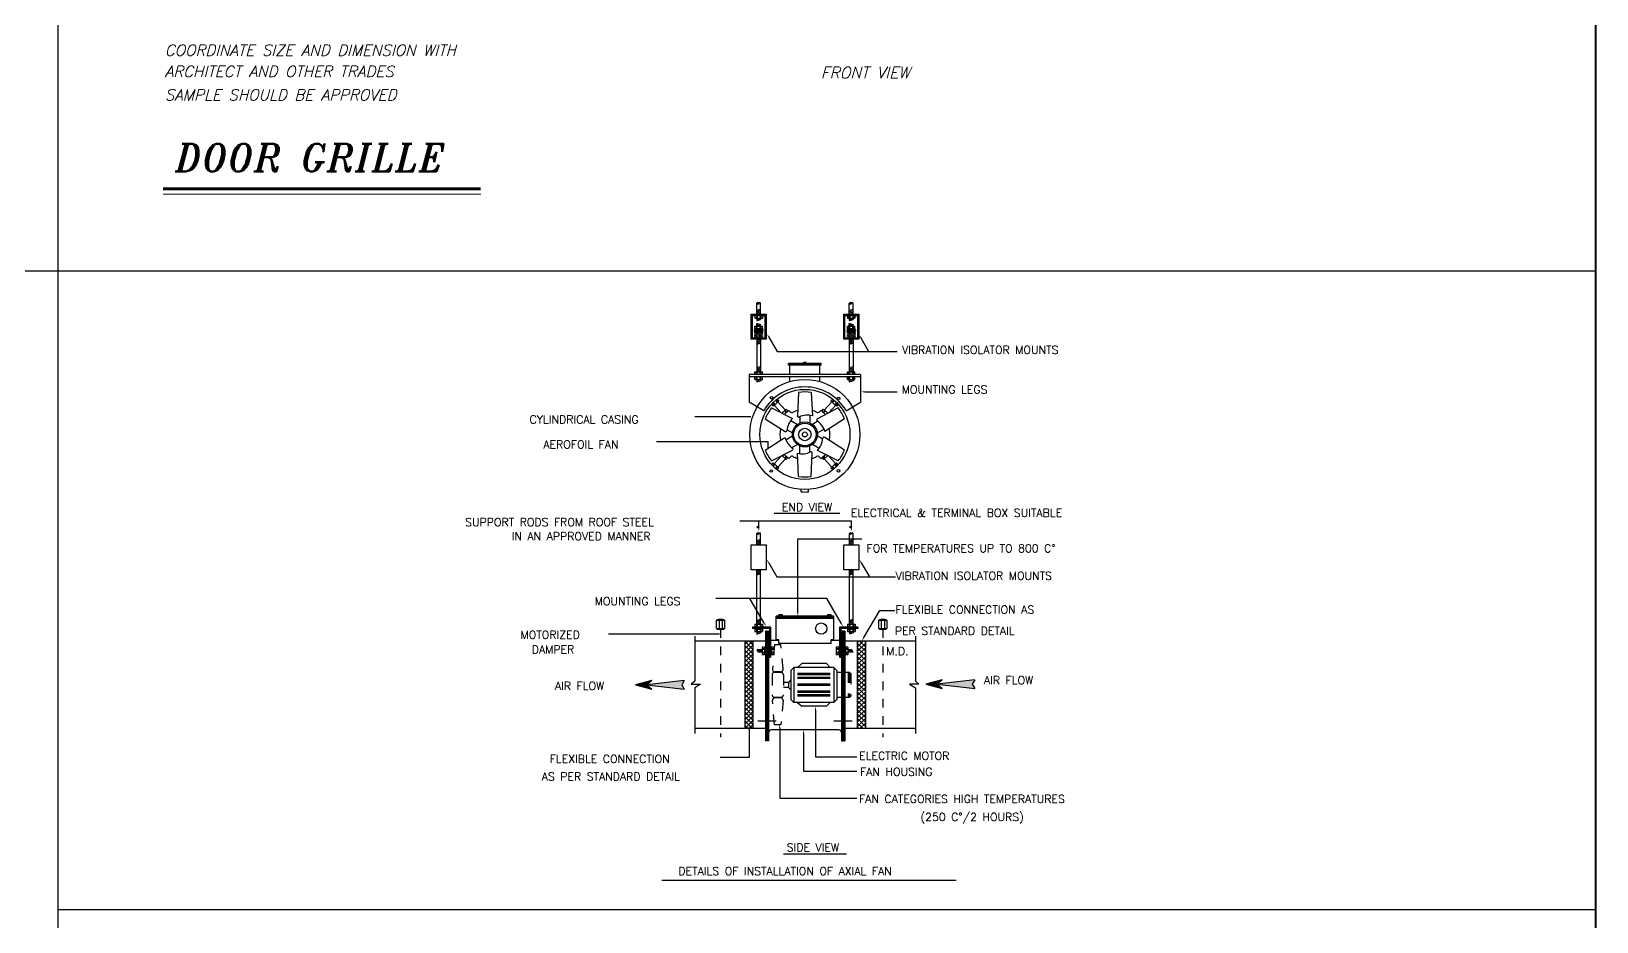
# Model space of a CAD drawing. Extents: x 594 to 813, y 174 to 240.
# Drawn here: x 647.53 to 665.55, y 212.14 to 222.39 of the extents above; entities that cross this region are included whole.
import ezdxf
from ezdxf.enums import TextEntityAlignment as Align

# ---------------------------------------------------------------- set-up
doc = ezdxf.new("R2010")
doc.units = 0
doc.header["$MEASUREMENT"] = 0
doc.linetypes.add('DASH3', pattern=[200, 100, -100])
doc.linetypes.add('DASHDOT', pattern=[25.4, 12.7, -6.35, 0, -6.35])
doc.layers.get('0').update_dxf_attribs({"linetype": 'CONTINUOUS', "lineweight": 30})
for name, color, linetype in [('05_AC-EX.DUCT', 1, 'CONTINUOUS'), ('13_AC-DETAIL', 5, 'CONTINUOUS'), ('Duct', 4, 'CONTINUOUS'), ('G-TX-HEV', 2, 'CONTINUOUS'), ('MDUCT', 4, 'CONTINUOUS'), ('MEQUIP', 1, 'CONTINUOUS'), ('MEQUIP1', 3, 'CONTINUOUS'), ('MEQUIP5', 1, 'DASH3'), ('MNOTE', 2, 'CONTINUOUS'), ('RED', 1, 'CONTINUOUS'), ('T-TEXT', 3, 'CONTINUOUS'), ('Z20', 2, 'CONTINUOUS')]:
    doc.layers.add(name, color=color, linetype=linetype)
for name, color, linetype, lineweight in [('AC.REF(S). PIPING', 3, 'CONTINUOUS', 30), ('text', 72, 'CONTINUOUS', 15), ('Wall', 5, 'CONTINUOUS', 30)]:
    doc.layers.add(name, color=color, linetype=linetype, lineweight=lineweight)
doc.styles.add('AC', font='romans.shx', dxfattribs={"height": 0.2})
doc.styles.add('ROMANC', font='italict.shx')

# ---------------------------------------------------------------- blocks, each defined once
blk = doc.blocks.new('*X249')
at = {"color": 0}
for p, q in [((31868, 26264), (31896, 26292)), ((31871, 26258), (31907, 26294)), ((31875, 26254), (31916, 26294)), ((31880, 26249), (31923, 26293)), ((31885, 26246), (31930, 26291)), ((31891, 26243), (31936, 26288)), ((31897, 26241), (31941, 26284)), ((31905, 26239), (31946, 26280)), ((31914, 26239), (31950, 26276)), ((31925, 26242), (31954, 26271))]:
    blk.add_line(p, q, dxfattribs=at)
blk = doc.blocks.new('*X247')
at = {"color": 0}
for p, q in [((31872, 16466), (31896, 16490)), ((31875, 16460), (31909, 16494)), ((31879, 16455), (31918, 16494)), ((31883, 16451), (31926, 16494)), ((31888, 16447), (31933, 16492)), ((31894, 16444), (31939, 16489)), ((31900, 16441), (31945, 16486)), ((31908, 16440), (31950, 16482)), ((31916, 16439), (31954, 16478)), ((31926, 16440), (31958, 16473)), ((31943, 16448), (31953, 16458))]:
    blk.add_line(p, q, dxfattribs=at)
blk = doc.blocks.new('*X248')
at = {"color": 0}
for p, q in [((28167, 26266), (28190, 26290)), ((28170, 26261), (28203, 26294)), ((28173, 26255), (28212, 26294)), ((28178, 26251), (28220, 26294)), ((28183, 26247), (28227, 26292)), ((28188, 26244), (28234, 26289)), ((28195, 26241), (28239, 26286)), ((28202, 26240), (28244, 26282)), ((28210, 26239), (28249, 26278)), ((28220, 26240), (28253, 26273)), ((28236, 26247), (28248, 26260))]:
    blk.add_line(p, q, dxfattribs=at)
blk = doc.blocks.new('*X246')
at = {"color": 0}
for p, q in [((28174, 16462), (28204, 16493)), ((28175, 16472), (28188, 16486)), ((28177, 16457), (28215, 16494)), ((28182, 16453), (28223, 16494)), ((28186, 16448), (28231, 16493)), ((28192, 16445), (28237, 16490)), ((28198, 16442), (28243, 16487)), ((28205, 16440), (28248, 16484)), ((28212, 16439), (28253, 16479)), ((28222, 16440), (28257, 16475)), ((28234, 16443), (28258, 16467))]:
    blk.add_line(p, q, dxfattribs=at)
blk = doc.blocks.new('*X251')
at = {"color": 0}
for p, q in [((32182, 11676), (32423, 11917)), ((32182, 11852), (32246, 11917)), ((32507, 11687), (32277, 11917)), ((32507, 11864), (32454, 11917)), ((32507, 11511), (32182, 11836)), ((32182, 11499), (32507, 11824)), ((32507, 11334), (32182, 11659)), ((32182, 11322), (32507, 11647)), ((32507, 11157), (32182, 11482)), ((32182, 11145), (32507, 11470)), ((32507, 10980), (32182, 11305)), ((32182, 10968), (32507, 11293)), ((32507, 10804), (32182, 11129)), ((32182, 10792), (32507, 11117)), ((32507, 10627), (32182, 10952)), ((32182, 10615), (32507, 10940)), ((32507, 10450), (32182, 10775)), ((32182, 10438), (32507, 10763)), ((32507, 10273), (32182, 10598)), ((32182, 10261), (32507, 10586)), ((32507, 10097), (32182, 10422)), ((32182, 10085), (32507, 10410)), ((32507, 9920), (32182, 10245)), ((32182, 9908), (32507, 10233)), ((32507, 9743), (32182, 10068)), ((32182, 9731), (32507, 10056)), ((32507, 9566), (32182, 9891)), ((32182, 9554), (32507, 9879)), ((32507, 9389), (32182, 9714)), ((32182, 9377), (32507, 9702)), ((32507, 9213), (32182, 9538)), ((32182, 9201), (32507, 9526)), ((32507, 9036), (32182, 9361)), ((32182, 9024), (32507, 9349)), ((32507, 8859), (32182, 9184)), ((32182, 8847), (32507, 9172)), ((32507, 8682), (32182, 9007)), ((32182, 8670), (32507, 8995)), ((32507, 8506), (32182, 8831)), ((32182, 8494), (32507, 8819)), ((32419, 8417), (32182, 8654)), ((32242, 8417), (32182, 8477)), ((32282, 8417), (32507, 8642)), ((32458, 8417), (32507, 8465))]:
    blk.add_line(p, q, dxfattribs=at)
blk = doc.blocks.new('*X250')
at = {"color": 0}
for p, q in [((27687, 11600), (28003, 11917)), ((27687, 11777), (27827, 11917)), ((28012, 11586), (27687, 11911)), ((28012, 11763), (27858, 11917)), ((27687, 11423), (28012, 11748)), ((28012, 11410), (27687, 11735)), ((27687, 11246), (28012, 11571)), ((28012, 11233), (27687, 11558)), ((27687, 11070), (28012, 11395)), ((28012, 11056), (27687, 11381)), ((27687, 10893), (28012, 11218)), ((28012, 10879), (27687, 11204)), ((27687, 10716), (28012, 11041)), ((28012, 10702), (27687, 11027)), ((27687, 10539), (28012, 10864)), ((28012, 10526), (27687, 10851)), ((27687, 10363), (28012, 10688)), ((28012, 10349), (27687, 10674)), ((27687, 10186), (28012, 10511)), ((28012, 10172), (27687, 10497)), ((27687, 10009), (28012, 10334)), ((28012, 9995), (27687, 10320)), ((27687, 9832), (28012, 10157)), ((28012, 9819), (27687, 10144)), ((27687, 9655), (28012, 9980)), ((28012, 9642), (27687, 9967)), ((27687, 9479), (28012, 9804)), ((28012, 9465), (27687, 9790)), ((27687, 9302), (28012, 9627)), ((28012, 9288), (27687, 9613)), ((27687, 9125), (28012, 9450)), ((28012, 9111), (27687, 9436)), ((27687, 8948), (28012, 9273)), ((28012, 8935), (27687, 9260)), ((27687, 8772), (28012, 9097)), ((28012, 8758), (27687, 9083)), ((27687, 8595), (28012, 8920)), ((28012, 8581), (27687, 8906)), ((27687, 8418), (28012, 8743)), ((27999, 8417), (27687, 8729)), ((27823, 8417), (27687, 8553)), ((27862, 8417), (28012, 8566))]:
    blk.add_line(p, q, dxfattribs=at)
blk = doc.blocks.new('A$C5DD3573E')
at = {"layer": '05_AC-EX.DUCT', "color": 2}
for p, q in [((-7728.518, -15897.843), (-7127.36, -15897.843)), ((-8884.784, -16147.81), (-6082.892, -16147.81))]:
    blk.add_line(p, q, dxfattribs=at)
at = {"layer": '13_AC-DETAIL', "color": 2}
for p, q in [((-7999.821, -11311.39), (-7928.393, -11311.39)), ((-7999.821, -11335.199), (-7999.821, -11311.39)), ((-7985.535, -11335.199), (-7985.535, -11311.39)), ((-7981.964, -11271.09), (-7946.25, -11260.71)), ((-7981.964, -11283.488), (-7946.25, -11273.107)), ((-7981.964, -11295.885), (-7946.25, -11285.505)), ((-7981.964, -11308.282), (-7946.25, -11297.902)), ((-7978.392, -11335.199), (-7978.392, -11311.39)), ((-7949.821, -11335.199), (-7949.821, -11311.39)), ((-7942.678, -11335.199), (-7942.678, -11311.39)), ((-7928.393, -11335.199), (-7928.393, -11311.39)), ((-7118.872, -11335.199), (-7118.872, -11311.39)), ((-7118.872, -11311.39), (-7047.444, -11311.39)), ((-7104.587, -11335.199), (-7104.587, -11311.39)), ((-7101.015, -11271.09), (-7065.301, -11260.71)), ((-7101.015, -11283.488), (-7065.301, -11273.107)), ((-7101.015, -11295.885), (-7065.301, -11285.505)), ((-7101.015, -11308.282), (-7065.301, -11297.902)), ((-7097.444, -11335.199), (-7097.444, -11311.39)), ((-7068.872, -11335.199), (-7068.872, -11311.39)), ((-7061.73, -11335.199), (-7061.73, -11311.39)), ((-7047.444, -11335.199), (-7047.444, -11311.39)), ((-8053.392, -11335.199), (-8053.392, -11359.008)), ((-6993.873, -11335.199), (-8053.392, -11335.199)), ((-8053.392, -11359.008), (-8053.392, -11600.768)), ((-6993.873, -11359.008), (-8053.392, -11359.008)), ((-7999.821, -11382.818), (-7999.821, -11359.008)), ((-7999.821, -11382.818), (-7928.393, -11382.818)), ((-7985.535, -11382.818), (-7985.535, -11359.008)), ((-7981.964, -11382.818), (-7981.964, -11405.615)), ((-7981.964, -11393.218), (-7946.25, -11382.837)), ((-7981.964, -11405.615), (-7946.25, -11395.235)), ((-7978.392, -11382.818), (-7978.392, -11359.008)), ((-7949.821, -11382.818), (-7949.821, -11359.008)), ((-7946.25, -11382.818), (-7946.25, -11395.235)), ((-7942.678, -11382.818), (-7942.678, -11359.008)), ((-7928.393, -11382.818), (-7928.393, -11359.008)), ((-7666.489, -11402.675), (-7666.489, -11359.008)), ((-7380.776, -11402.675), (-7380.776, -11359.008)), ((-7118.872, -11382.818), (-7118.872, -11359.008)), ((-7118.872, -11382.818), (-7047.444, -11382.818)), ((-7104.587, -11382.818), (-7104.587, -11359.008)), ((-7101.015, -11382.818), (-7101.015, -11405.942)), ((-7101.015, -11393.544), (-7065.301, -11383.164)), ((-7101.015, -11405.942), (-7065.301, -11395.561)), ((-7097.444, -11382.818), (-7097.444, -11359.008)), ((-7068.872, -11382.818), (-7068.872, -11359.008)), ((-7065.301, -11382.818), (-7065.301, -11395.561)), ((-7061.73, -11382.818), (-7061.73, -11359.008)), ((-7047.444, -11382.818), (-7047.444, -11359.008)), ((-6993.873, -11335.199), (-6993.873, -11359.008)), ((-6993.873, -11359.008), (-6993.873, -11600.768)), ((-7915.404, -11680.436), (-8053.392, -11600.768)), ((-7830.763, -11607.723), (-7814.052, -11626.484)), ((-7825.729, -11602.636), (-7808.719, -11621.733)), ((-7824.72, -11635.986), (-7771.383, -11588.476)), ((-7804.798, -11583.179), (-7787.384, -11602.729)), ((-7799.367, -11578.537), (-7782.05, -11597.978)), ((-7788.268, -11569.52), (-7771.383, -11588.476)), ((-7780.885, -11596.94), (-7708.517, -11674.257)), ((-7583.156, -11506.266), (-7594.04, -11729.029)), ((-7464.109, -11506.266), (-7452.204, -11728.019)), ((-7266.38, -11596.94), (-7338.748, -11674.257)), ((-7258.997, -11569.52), (-7275.882, -11588.476)), ((-7222.545, -11635.986), (-7275.882, -11588.476)), ((-7247.897, -11578.537), (-7265.215, -11597.978)), ((-7242.467, -11583.179), (-7259.881, -11602.729)), ((-7221.536, -11602.636), (-7238.546, -11621.733)), ((-7216.501, -11607.723), (-7233.213, -11626.484)), ((-7131.861, -11680.436), (-6993.873, -11600.768)), ((-7900.116, -11757.994), (-7712.639, -11878.802)), ((-7840.592, -11618.166), (-7824.72, -11635.986)), ((-7840.592, -11654.896), (-7642.596, -11755.463)), ((-7816.454, -11628.623), (-7746.682, -11703.166)), ((-7742.499, -11705.315), (-7701.207, -11667.577)), ((-7727.323, -11713.116), (-7738.115, -11701.308)), ((-7701.789, -11698.704), (-7717.025, -11682.033)), ((-7696.299, -11694.123), (-7711.752, -11677.214)), ((-7684.081, -11686.315), (-7701.207, -11667.577)), ((-7663.561, -11691.121), (-7675.082, -11678.516)), ((-7570.617, -11737.528), (-7570.617, -11797.242)), ((-7476.273, -11723.817), (-7476.273, -11797.404)), ((-7206.673, -11654.896), (-7405.033, -11756.852)), ((-7383.703, -11691.121), (-7372.183, -11678.516)), ((-7363.183, -11686.315), (-7346.058, -11667.577)), ((-7350.966, -11694.123), (-7335.513, -11677.214)), ((-7304.765, -11705.315), (-7346.058, -11667.577)), ((-7345.476, -11698.704), (-7330.24, -11682.033)), ((-7147.149, -11757.994), (-7333.24, -11879.181)), ((-7319.942, -11713.116), (-7309.15, -11701.308)), ((-7230.811, -11628.623), (-7300.583, -11703.166)), ((-7206.673, -11618.166), (-7222.545, -11635.986)), ((-7693.568, -11862.766), (-7641.853, -11892.624)), ((-7658.269, -11774.207), (-7594.541, -11811)), ((-7400.682, -11781.386), (-7452.396, -11811.244)), ((-7341.637, -11856.235), (-7405.364, -11893.028)), ((-7900.116, -12055.256), (-7714.024, -11934.07)), ((-7840.592, -12158.354), (-7642.232, -12056.398)), ((-7705.628, -11957.015), (-7641.9, -11920.222)), ((-7646.583, -12031.864), (-7594.868, -12002.007)), ((-7570.991, -12089.433), (-7570.991, -12015.847)), ((-7476.647, -12075.723), (-7476.647, -12016.008)), ((-7388.996, -12039.043), (-7452.723, -12002.25)), ((-7353.697, -11950.484), (-7405.411, -11920.627)), ((-7206.673, -12158.354), (-7404.669, -12057.787)), ((-7147.149, -12055.256), (-7334.625, -11934.449)), ((-7840.592, -12195.084), (-7824.72, -12177.265)), ((-7830.763, -12205.527), (-7814.052, -12186.767)), ((-7825.729, -12210.614), (-7808.719, -12191.518)), ((-7824.72, -12177.265), (-7771.383, -12224.775)), ((-7816.454, -12184.627), (-7746.682, -12110.085)), ((-7804.798, -12230.072), (-7787.384, -12210.522)), ((-7780.885, -12216.31), (-7708.517, -12138.993)), ((-7742.499, -12107.935), (-7701.207, -12145.674)), ((-7727.323, -12100.134), (-7738.115, -12111.942)), ((-7701.789, -12114.547), (-7717.025, -12131.217)), ((-7696.299, -12119.128), (-7711.752, -12136.036)), ((-7684.081, -12126.935), (-7701.207, -12145.674)), ((-7663.561, -12122.129), (-7675.082, -12134.735)), ((-7583.156, -12306.985), (-7595.061, -12085.232)), ((-7464.109, -12306.985), (-7453.225, -12084.222)), ((-7383.703, -12122.129), (-7372.183, -12134.735)), ((-7363.183, -12126.935), (-7346.058, -12145.674)), ((-7350.966, -12119.128), (-7335.513, -12136.036)), ((-7304.765, -12107.935), (-7346.058, -12145.674)), ((-7345.476, -12114.547), (-7330.24, -12131.217)), ((-7266.38, -12216.31), (-7338.748, -12138.993)), ((-7319.942, -12100.134), (-7309.15, -12111.942)), ((-7230.811, -12184.627), (-7300.583, -12110.085)), ((-7222.545, -12177.265), (-7275.882, -12224.775)), ((-7242.467, -12230.072), (-7259.881, -12210.522)), ((-7221.536, -12210.614), (-7238.546, -12191.518)), ((-7216.501, -12205.527), (-7233.213, -12186.767)), ((-7206.673, -12195.084), (-7222.545, -12177.265)), ((-7799.367, -12234.714), (-7782.05, -12215.273)), ((-7788.268, -12243.73), (-7771.383, -12224.775)), ((-7258.997, -12243.73), (-7275.882, -12224.775)), ((-7247.897, -12234.714), (-7265.215, -12215.273)), ((-7559.347, -12453.076), (-7559.347, -12429.213)), ((-7487.918, -12453.076), (-7487.918, -12429.213)), ((-7962.049, -12794.486), (-7962.049, -12732.214)), ((-8034.248, -13193.711), (-8034.248, -12955.617)), ((-8034.248, -12955.617), (-7891.391, -12955.617)), ((-7980.676, -12955.617), (-7980.676, -12850.255)), ((-7980.676, -12928.371), (-7944.962, -12917.991)), ((-7980.676, -12940.768), (-7944.962, -12930.388)), ((-7980.676, -12953.166), (-7944.962, -12942.785)), ((-7980.605, -12916.598), (-7944.891, -12906.218)), ((-7944.962, -12955.617), (-7944.962, -12850.255)), ((-7891.391, -12955.617), (-7891.391, -13193.711)), ((-7153.299, -13193.711), (-7153.299, -12955.617)), ((-7153.299, -12955.617), (-7010.443, -12955.617)), ((-7099.728, -12955.617), (-7099.728, -12850.255)), ((-7099.728, -12920.085), (-7064.014, -12909.705)), ((-7099.728, -12932.482), (-7064.014, -12922.102)), ((-7099.728, -12944.88), (-7064.014, -12934.499)), ((-7094.017, -12955.617), (-7064.014, -12946.897)), ((-7064.014, -12955.617), (-7064.014, -12850.255)), ((-7010.443, -12955.617), (-7010.443, -13193.711)), ((-7891.391, -13193.711), (-8034.248, -13193.711)), ((-7980.676, -13712.757), (-7980.676, -13193.711)), ((-7980.676, -13204.138), (-7944.962, -13193.758)), ((-7980.676, -13216.535), (-7944.962, -13206.155)), ((-7980.676, -13228.933), (-7944.962, -13218.552)), ((-7980.676, -13241.162), (-7944.962, -13230.782)), ((-7944.962, -13712.757), (-7944.962, -13193.711)), ((-7010.443, -13193.711), (-7153.299, -13193.711)), ((-7099.728, -13712.757), (-7099.728, -13193.711)), ((-7099.728, -13204.138), (-7064.014, -13193.758)), ((-7099.728, -13216.535), (-7064.014, -13206.155)), ((-7099.728, -13228.933), (-7064.014, -13218.552)), ((-7099.728, -13241.33), (-7064.014, -13230.95)), ((-7064.014, -13712.757), (-7064.014, -13193.711)), ((-7796.153, -13860.375), (-7796.153, -13634.186)), ((-7248.537, -13634.186), (-7796.153, -13634.186)), ((-7248.537, -13646.09), (-7796.153, -13646.09)), ((-7248.537, -13657.995), (-7796.153, -13657.995)), ((-7248.537, -13860.375), (-7248.537, -13634.186)), ((-7899.724, -13777.042), (-7899.724, -14819.895)), ((-7887.82, -13777.042), (-7887.82, -14819.895)), ((-7880.677, -13777.042), (-7880.677, -14819.895)), ((-7164.013, -13777.042), (-7164.013, -14819.895)), ((-7156.871, -13777.042), (-7156.871, -14819.895)), ((-7144.966, -13777.042), (-7144.966, -14819.895)), ((-7272.346, -13896.089), (-7772.344, -13896.089)), ((-7628.297, -14122.279), (-7656.868, -14150.85)), ((-7628.297, -14122.279), (-7628.297, -14455.611)), ((-7247.346, -14122.279), (-7628.297, -14122.279)), ((-7592.583, -14122.279), (-7552.316, -14086.565)), ((-7318.006, -14086.565), (-7552.316, -14086.565)), ((-7283.06, -14122.279), (-7318.006, -14086.565)), ((-7247.346, -14122.279), (-7218.775, -14150.85)), ((-7247.346, -14122.279), (-7247.346, -14455.611)), ((-7656.868, -14241.326), (-7680.678, -14265.135)), ((-7680.678, -14265.135), (-7680.678, -14312.754)), ((-7656.868, -14150.85), (-7656.868, -14427.039)), ((-7283.06, -14181.802), (-7592.583, -14181.802)), ((-7283.06, -14193.707), (-7592.583, -14193.707)), ((-7283.06, -14217.516), (-7592.583, -14217.516)), ((-7283.06, -14229.421), (-7592.583, -14229.421)), ((-7283.06, -14282.992), (-7592.583, -14282.992)), ((-7283.06, -14294.897), (-7592.583, -14294.897)), ((-7218.775, -14150.85), (-7218.775, -14427.039)), ((-7680.678, -14312.754), (-7656.868, -14336.563)), ((-7656.868, -14427.039), (-7628.297, -14455.611)), ((-7283.06, -14348.468), (-7592.583, -14348.468)), ((-7283.06, -14360.373), (-7592.583, -14360.373)), ((-7283.06, -14384.182), (-7592.583, -14384.182)), ((-7283.06, -14396.087), (-7592.583, -14396.087)), ((-7247.346, -14455.611), (-7218.775, -14427.039)), ((-7247.346, -14455.611), (-7628.297, -14455.611)), ((-7592.583, -14455.611), (-7552.316, -14491.325)), ((-7318.006, -14491.325), (-7552.316, -14491.325)), ((-7283.06, -14455.611), (-7318.006, -14491.325)), ((-7868.772, -14741.324), (-7868.772, -14819.895)), ((-7175.918, -14741.324), (-7175.918, -14819.895)), ((-7887.82, -14819.895), (-7899.724, -14819.895)), ((-7868.772, -14819.895), (-7880.677, -14819.895)), ((-7175.918, -14819.895), (-7164.013, -14819.895)), ((-7156.871, -14819.895), (-7144.966, -14819.895))]:
    blk.add_line(p, q, dxfattribs=at)
for centre, radius in [((-7523.632, -11906.625), 523.807), ((-7523.632, -11906.625), 428.57), ((-7841.753, -11557.686), 11.905), ((-7201.497, -11562.463), 11.905), ((-7523.632, -11906.625), 119.047), ((-7523.632, -11906.625), 107.142), ((-7523.632, -11906.625), 59.524), ((-7523.632, -11906.625), 23.809), ((-7844.015, -12253.606), 11.905), ((-7203.554, -12252.439), 11.905)]:
    blk.add_circle(centre, radius, dxfattribs=at)
for centre, radius, start, end in [((-7523.632, -11906.625), 452.379, 30.0000093, 149.9999907), ((-7523.632, -11906.625), 404.76, 81.543493, 98.456507), ((-7523.632, -11906.625), 404.76, 141.5434812, 158.4565339), ((-7523.632, -11906.625), 273.808, 123.5815343, 136.0297191), ((-7504.61, -11886.768), 190.475, 136.4212394, 174.9049558), ((-7645.986, -11675.059), 23.809, 222.4254273, 297.8508396), ((-7523.632, -11906.625), 238.094, 106.7906629, 117.8508396), ((-7582.149, -11729.61), 11.905, 177.2028336, 294.9049555), ((-7496.924, -11913.17), 190.475, 76.4212448, 114.9049555), ((-7523.632, -11906.625), 238.094, 62.1491604, 73.2093371), ((-7401.279, -11675.059), 23.809, 242.1491604, 317.5745727), ((-7399.591, -11767.44), 11.905, 117.2028098, 234.9049437), ((-7523.632, -11906.625), 273.808, 43.9702809, 56.4184657), ((-7523.632, -11906.625), 404.76, 21.5434661, 38.4565188), ((-7523.632, -11906.625), 238.094, 166.5785218, 193.2093499), ((-7706.191, -11868.795), 11.905, 237.2028086, 354.9049558), ((-7515.946, -11933.027), 190.475, 16.4212586, 54.9049437), ((-7523.632, -11906.625), 238.094, 346.5785218, 13.2093499), ((-7523.632, -11906.625), 404.76, 201.5434661, 218.4565188), ((-7531.319, -11880.223), 190.475, 196.4212586, 234.9049437), ((-7647.674, -12045.81), 11.905, 297.2028098, 54.9049437), ((-7542.654, -11926.483), 190.475, 316.4212394, 354.9049558), ((-7341.074, -11944.456), 11.905, 57.2028086, 174.9049558), ((-7523.632, -11906.625), 404.76, 321.5434812, 338.4565339), ((-7523.632, -11906.625), 273.808, 223.9702809, 236.4184657), ((-7645.986, -12138.192), 23.809, 62.1491604, 137.5745727), ((-7523.632, -11906.625), 238.094, 242.1491604, 253.2093371), ((-7550.341, -11900.08), 190.475, 256.4212448, 294.9049555), ((-7465.115, -12083.641), 11.905, 357.2028336, 114.9049555), ((-7523.632, -11906.625), 238.094, 286.7906629, 297.8508396), ((-7401.279, -12138.192), 23.809, 42.4254273, 117.8508396), ((-7523.632, -11906.625), 273.808, 303.5815343, 316.0297191), ((-7523.632, -11906.625), 404.76, 261.543493, 278.456507), ((-7523.632, -11906.625), 547.617, 266.2606726, 273.7393274), ((-7969.964, -12855.627), 11.984, 31.9300025, 153.3650282), ((-7970.43, -12845.56), 11.271, 204.6176013, 340.6774167), ((-7952.471, -12851.202), 7.568, 7.1896437, 165.3603159), ((-7089.016, -12855.627), 11.984, 31.9300025, 153.3650282), ((-7089.481, -12845.56), 11.271, 204.6176013, 340.6774167), ((-7071.523, -12851.202), 7.568, 7.1896437, 165.3603159)]:
    blk.add_arc(centre, radius, start, end, dxfattribs=at)
for points in [[(-7956.097, -12794.486), (-7968.001, -12794.486), (-7962.049, -12830.2)], [(-7429.792, -14528.182), (-7417.887, -14528.182), (-7423.839, -14492.468)]]:
    blk.add_solid(points, dxfattribs=at)
at = {"layer": 'Duct', "color": 2}
for p, q in [((-8363.111, -13751.336), (-8363.111, -13673.416)), ((-8363.111, -13673.416), (-8287.19, -13673.416)), ((-8340.204, -13673.416), (-8340.204, -13751.336)), ((-8310.097, -13673.416), (-8310.097, -13751.336)), ((-8287.19, -13673.416), (-8287.19, -13751.336)), ((-6819.546, -13751.336), (-6819.546, -13673.416)), ((-6819.546, -13673.416), (-6743.626, -13673.416)), ((-6796.639, -13673.416), (-6796.639, -13751.336)), ((-6766.533, -13673.416), (-6766.533, -13751.336)), ((-6743.626, -13673.416), (-6743.626, -13751.336)), ((-8363.111, -13751.336), (-8287.19, -13751.336)), ((-8363.111, -13751.336), (-8355.898, -13759.59)), ((-8355.898, -13759.59), (-8294.403, -13759.59)), ((-8287.19, -13751.336), (-8294.403, -13759.59)), ((-6819.546, -13751.336), (-6743.626, -13751.336)), ((-6819.546, -13751.336), (-6812.334, -13759.59)), ((-6812.334, -13759.59), (-6750.838, -13759.59)), ((-6743.626, -13751.336), (-6750.838, -13759.59))]:
    blk.add_line(p, q, dxfattribs=at)
at = {"layer": 'Duct', "color": 2, "linetype": 'DASHDOT'}
for p, q in [((-8325.15, -13759.59), (-8325.15, -14787.487)), ((-6781.586, -13759.59), (-6781.586, -14787.487))]:
    blk.add_line(p, q, dxfattribs=at)
at = {"layer": 'Duct', "color": 2}
for centre in [(-8325.15, -13738.787), (-6781.586, -13738.787)]:
    blk.add_arc(centre, 75.593, 59.8565997, 120.1434003, dxfattribs=at)
at = {"layer": 'MDUCT', "color": 2}
for p, q in [((-7899.724, -13872.28), (-8572.341, -13872.28)), ((-6472.35, -13872.28), (-7144.966, -13872.28)), ((-8980.339, -14247.676), (-9135.1, -14289.343)), ((-9135.1, -14289.343), (-8980.339, -14331.009)), ((-8980.339, -14247.676), (-9027.958, -14289.343)), ((-8670.816, -14247.676), (-9027.958, -14289.343)), ((-9027.958, -14289.343), (-8980.339, -14331.009)), ((-9027.958, -14289.343), (-8670.816, -14331.009)), ((-8670.816, -14247.676), (-8694.626, -14289.343)), ((-8694.626, -14289.343), (-8670.816, -14331.009)), ((-6217.245, -14241.597), (-6372.006, -14283.263)), ((-6372.006, -14283.263), (-6217.245, -14324.93)), ((-6217.245, -14241.597), (-6264.864, -14283.263)), ((-5907.722, -14241.597), (-6264.864, -14283.263)), ((-6264.864, -14283.263), (-6217.245, -14324.93)), ((-6264.864, -14283.263), (-5907.722, -14324.93)), ((-5907.722, -14241.597), (-5931.532, -14283.263)), ((-5931.532, -14283.263), (-5907.722, -14324.93)), ((-7899.724, -14705.609), (-8572.341, -14705.609)), ((-6472.35, -14705.609), (-7144.966, -14705.609))]:
    blk.add_line(p, q, dxfattribs=at)
for points in [[(-9135.1, -14289.343), (-8980.339, -14331.009), (-8980.339, -14247.676), (-9027.958, -14289.343)], [(-9027.958, -14289.343), (-8670.816, -14331.009), (-8670.816, -14247.676), (-8694.626, -14289.343)], [(-6372.006, -14283.263), (-6217.245, -14324.93), (-6217.245, -14241.597), (-6264.864, -14283.263)], [(-6264.864, -14283.263), (-5907.722, -14324.93), (-5907.722, -14241.597), (-5931.532, -14283.263)]]:
    blk.add_solid(points, dxfattribs=at)
at = {"layer": 'MEQUIP', "color": 2}
for p, q in [((-7981.964, -10763.413), (-7981.964, -10658.652)), ((-7981.964, -10725.311), (-7946.25, -10714.93)), ((-7946.25, -10763.413), (-7946.25, -10658.652)), ((-7101.015, -10763.413), (-7101.015, -10658.652)), ((-7101.015, -10725.311), (-7065.301, -10714.93)), ((-7065.301, -10763.413), (-7065.301, -10658.652)), ((-8035.535, -10763.413), (-7892.678, -10763.413)), ((-8035.535, -11001.508), (-8035.535, -10763.413)), ((-8023.63, -10775.318), (-7904.583, -10775.318)), ((-8023.63, -10989.603), (-8023.63, -10775.318)), ((-7999.821, -10775.318), (-7999.821, -10799.128)), ((-7999.821, -10799.128), (-7928.393, -10799.128)), ((-7985.535, -10775.318), (-7985.535, -10799.128)), ((-7981.964, -10737.708), (-7946.25, -10727.327)), ((-7981.964, -10750.105), (-7946.25, -10739.725)), ((-7981.964, -10762.503), (-7946.25, -10752.122)), ((-7981.964, -10807.01), (-7956.622, -10799.128)), ((-7981.964, -10799.128), (-7981.964, -10822.937)), ((-7981.964, -10811.997), (-7946.25, -10800.888)), ((-7981.964, -10819.478), (-7947.664, -10808.809)), ((-7981.964, -10822.937), (-7977.053, -10822.937)), ((-7981.964, -10875.318), (-7981.964, -10851.508)), ((-7981.964, -10851.508), (-7977.053, -10851.508)), ((-7981.964, -10854.968), (-7947.664, -10865.637)), ((-7981.964, -10862.448), (-7946.25, -10873.557)), ((-7981.964, -10867.435), (-7956.622, -10875.318)), ((-7978.392, -10775.318), (-7978.392, -10799.128)), ((-7977.053, -10822.937), (-7946.25, -10813.356)), ((-7977.053, -10851.508), (-7946.25, -10861.09)), ((-7949.821, -10775.318), (-7949.821, -10799.128)), ((-7946.25, -10799.128), (-7946.25, -10813.356)), ((-7946.25, -10875.318), (-7946.25, -10861.09)), ((-7942.678, -10775.318), (-7942.678, -10799.128)), ((-7928.393, -10775.318), (-7928.393, -10799.128)), ((-7904.583, -10775.318), (-7904.583, -10989.603)), ((-7892.678, -10763.413), (-7892.678, -11001.508)), ((-7154.586, -10763.413), (-7011.73, -10763.413)), ((-7154.586, -11001.508), (-7154.586, -10763.413)), ((-7142.682, -10775.318), (-7023.635, -10775.318)), ((-7142.682, -10989.603), (-7142.682, -10775.318)), ((-7118.872, -10775.318), (-7118.872, -10799.128)), ((-7118.872, -10799.128), (-7047.444, -10799.128)), ((-7104.587, -10775.318), (-7104.587, -10799.128)), ((-7101.015, -10737.708), (-7065.301, -10727.327)), ((-7101.015, -10750.105), (-7065.301, -10739.725)), ((-7101.015, -10762.503), (-7065.301, -10752.122)), ((-7101.015, -10807.01), (-7075.673, -10799.128)), ((-7101.015, -10799.128), (-7101.015, -10822.937)), ((-7101.015, -10811.997), (-7065.301, -10800.888)), ((-7101.015, -10819.478), (-7066.715, -10808.809)), ((-7101.015, -10822.937), (-7096.105, -10822.937)), ((-7101.015, -10875.318), (-7101.015, -10851.508)), ((-7101.015, -10851.508), (-7096.105, -10851.508)), ((-7101.015, -10854.968), (-7066.715, -10865.637)), ((-7101.015, -10862.448), (-7065.301, -10873.557)), ((-7101.015, -10867.435), (-7075.673, -10875.318)), ((-7097.444, -10775.318), (-7097.444, -10799.128)), ((-7096.105, -10822.937), (-7065.301, -10813.356)), ((-7096.105, -10851.508), (-7065.301, -10861.09)), ((-7068.872, -10775.318), (-7068.872, -10799.128)), ((-7065.301, -10799.128), (-7065.301, -10813.356)), ((-7065.301, -10875.318), (-7065.301, -10861.09)), ((-7061.73, -10775.318), (-7061.73, -10799.128)), ((-7047.444, -10775.318), (-7047.444, -10799.128)), ((-7023.635, -10775.318), (-7023.635, -10989.603)), ((-7011.73, -10763.413), (-7011.73, -11001.508)), ((-7892.678, -11001.508), (-8035.535, -11001.508)), ((-7904.583, -10989.603), (-8023.63, -10989.603)), ((-8005.773, -10911.032), (-8005.773, -10922.937)), ((-8005.773, -10911.032), (-7922.44, -10911.032)), ((-8005.773, -10922.937), (-7922.44, -10922.937)), ((-7922.44, -10934.841), (-8005.773, -10955.799)), ((-7971.25, -10934.841), (-8005.773, -10943.524)), ((-7922.44, -10947.117), (-8005.773, -10968.074)), ((-7922.44, -10959.392), (-8005.773, -10980.35)), ((-7999.821, -10875.318), (-7928.393, -10875.318)), ((-7999.821, -10899.127), (-7999.821, -10875.318)), ((-7999.821, -10899.127), (-7928.393, -10899.127)), ((-7999.821, -10899.127), (-7999.821, -10911.032)), ((-7999.821, -10905.08), (-7928.393, -10905.08)), ((-7999.821, -10934.841), (-7999.821, -10922.937)), ((-7999.821, -10928.889), (-7928.393, -10928.889)), ((-7999.821, -10934.841), (-7928.393, -10934.841)), ((-7922.44, -10971.668), (-7993.756, -10989.603)), ((-7985.535, -10899.127), (-7985.535, -10875.318)), ((-7981.964, -11001.508), (-7981.964, -11311.39)), ((-7981.964, -11011.934), (-7946.25, -11001.554)), ((-7981.964, -11024.332), (-7946.25, -11013.951)), ((-7978.392, -10899.127), (-7978.392, -10875.318)), ((-7949.821, -10899.127), (-7949.821, -10875.318)), ((-7946.25, -11001.508), (-7946.25, -11311.39)), ((-7922.44, -10983.943), (-7944.946, -10989.603)), ((-7942.678, -10899.127), (-7942.678, -10875.318)), ((-7928.393, -10899.127), (-7928.393, -10875.318)), ((-7928.393, -10899.127), (-7928.393, -10911.032)), ((-7928.393, -10934.841), (-7928.393, -10922.937)), ((-7922.44, -10911.032), (-7922.44, -10922.937)), ((-7011.73, -11001.508), (-7154.586, -11001.508)), ((-7023.635, -10989.603), (-7142.682, -10989.603)), ((-7124.825, -10911.032), (-7124.825, -10922.937)), ((-7124.825, -10911.032), (-7041.492, -10911.032)), ((-7124.825, -10922.937), (-7041.492, -10922.937)), ((-7090.302, -10934.841), (-7124.825, -10943.524)), ((-7041.492, -10934.841), (-7124.825, -10955.799)), ((-7041.492, -10947.117), (-7124.825, -10968.074)), ((-7041.492, -10959.392), (-7124.825, -10980.35)), ((-7118.872, -10899.127), (-7118.872, -10875.318)), ((-7118.872, -10875.318), (-7047.444, -10875.318)), ((-7118.872, -10899.127), (-7118.872, -10911.032)), ((-7118.872, -10899.127), (-7047.444, -10899.127)), ((-7118.872, -10905.08), (-7047.444, -10905.08)), ((-7118.872, -10934.841), (-7118.872, -10922.937)), ((-7118.872, -10928.889), (-7047.444, -10928.889)), ((-7118.872, -10934.841), (-7047.444, -10934.841)), ((-7041.492, -10971.668), (-7112.808, -10989.603)), ((-7104.587, -10899.127), (-7104.587, -10875.318)), ((-7101.015, -11001.508), (-7101.015, -11311.39)), ((-7101.015, -11011.934), (-7065.301, -11001.554)), ((-7101.015, -11024.332), (-7065.301, -11013.951)), ((-7097.444, -10899.127), (-7097.444, -10875.318)), ((-7068.872, -10899.127), (-7068.872, -10875.318)), ((-7065.301, -11001.508), (-7065.301, -11311.39)), ((-7041.492, -10983.943), (-7063.997, -10989.603)), ((-7061.73, -10899.127), (-7061.73, -10875.318)), ((-7047.444, -10899.127), (-7047.444, -10875.318)), ((-7047.444, -10899.127), (-7047.444, -10911.032)), ((-7047.444, -10934.841), (-7047.444, -10922.937)), ((-7041.492, -10911.032), (-7041.492, -10922.937)), ((-7981.964, -11036.729), (-7946.25, -11026.349)), ((-7981.964, -11049.127), (-7946.25, -11038.746)), ((-7101.015, -11036.729), (-7065.301, -11026.349)), ((-7101.015, -11049.127), (-7065.301, -11038.746)), ((-7678.394, -11247.104), (-7678.394, -11232.819)), ((-7368.871, -11232.819), (-7678.394, -11232.819)), ((-7368.871, -11239.961), (-7678.394, -11239.961)), ((-7368.871, -11247.104), (-7678.394, -11247.104)), ((-7666.489, -11335.199), (-7666.489, -11247.104)), ((-7535.537, -11232.819), (-7535.537, -11220.914)), ((-7511.728, -11220.914), (-7535.537, -11220.914)), ((-7511.728, -11232.819), (-7511.728, -11220.914)), ((-7380.776, -11335.199), (-7380.776, -11247.104)), ((-7368.871, -11247.104), (-7368.871, -11232.819)), ((-7980.676, -13675.145), (-7944.962, -13664.765)), ((-7980.676, -13687.543), (-7944.962, -13677.162)), ((-7980.676, -13699.94), (-7944.962, -13689.56)), ((-7980.676, -13712.169), (-7944.962, -13701.789)), ((-7736.63, -13622.281), (-7772.344, -13622.281)), ((-7772.344, -13634.186), (-7772.344, -13622.281)), ((-7736.63, -13634.186), (-7736.63, -13622.281)), ((-7272.346, -13622.281), (-7308.06, -13622.281)), ((-7308.06, -13634.186), (-7308.06, -13622.281)), ((-7272.346, -13634.186), (-7272.346, -13622.281)), ((-7099.728, -13675.145), (-7064.014, -13664.765)), ((-7099.728, -13687.543), (-7064.014, -13677.162)), ((-7099.728, -13699.94), (-7064.014, -13689.56)), ((-8572.341, -13824.661), (-8572.341, -14254.166)), ((-7998.534, -13712.757), (-7927.105, -13712.757)), ((-7998.534, -13712.757), (-7998.534, -13736.566)), ((-7998.534, -13736.566), (-7927.105, -13736.566)), ((-7998.534, -13757.995), (-7927.105, -13757.995)), ((-7998.534, -13757.995), (-7998.534, -13781.804)), ((-7998.534, -13781.804), (-7927.105, -13781.804)), ((-7984.248, -13712.757), (-7984.248, -13736.566)), ((-7984.248, -13757.995), (-7984.248, -13781.804)), ((-7980.434, -13782.239), (-7980.434, -13805.363)), ((-7980.434, -13792.966), (-7944.72, -13782.585)), ((-7980.434, -13805.363), (-7944.72, -13794.983)), ((-7977.105, -13712.757), (-7977.105, -13736.566)), ((-7977.105, -13757.995), (-7977.105, -13781.804)), ((-7948.534, -13712.757), (-7948.534, -13736.566)), ((-7948.534, -13757.995), (-7948.534, -13781.804)), ((-7944.72, -13782.239), (-7944.72, -13794.983)), ((-7941.391, -13712.757), (-7941.391, -13736.566)), ((-7941.391, -13757.995), (-7941.391, -13781.804)), ((-7927.105, -13712.757), (-7927.105, -13736.566)), ((-7927.105, -13757.995), (-7927.105, -13781.804)), ((-7887.82, -13777.042), (-7899.724, -13777.042)), ((-7868.772, -13777.042), (-7880.677, -13777.042)), ((-7868.772, -13777.042), (-7868.772, -14634.181)), ((-7164.013, -13777.042), (-7175.918, -13777.042)), ((-7175.918, -13777.042), (-7175.918, -14634.181)), ((-7144.966, -13777.042), (-7156.871, -13777.042)), ((-7117.585, -13712.757), (-7117.585, -13736.566)), ((-7117.585, -13712.757), (-7046.157, -13712.757)), ((-7117.585, -13736.566), (-7046.157, -13736.566)), ((-7117.585, -13757.995), (-7117.585, -13781.804)), ((-7117.585, -13757.995), (-7046.157, -13757.995)), ((-7117.585, -13781.804), (-7046.157, -13781.804)), ((-7103.299, -13712.757), (-7103.299, -13736.566)), ((-7103.299, -13757.995), (-7103.299, -13781.804)), ((-7099.728, -13712.337), (-7064.014, -13701.957)), ((-7099.353, -13792.182), (-7063.645, -13781.804)), ((-7099.353, -13781.804), (-7099.353, -13804.58)), ((-7099.353, -13804.58), (-7063.639, -13794.199)), ((-7096.156, -13712.757), (-7096.156, -13736.566)), ((-7096.156, -13757.995), (-7096.156, -13781.804)), ((-7067.585, -13712.757), (-7067.585, -13736.566)), ((-7067.585, -13757.995), (-7067.585, -13781.804)), ((-7063.639, -13781.804), (-7063.639, -13794.199)), ((-7060.442, -13712.757), (-7060.442, -13736.566)), ((-7060.442, -13757.995), (-7060.442, -13781.804)), ((-7046.157, -13712.757), (-7046.157, -13736.566)), ((-7046.157, -13757.995), (-7046.157, -13781.804)), ((-6472.35, -13824.661), (-6472.35, -14254.166)), ((-8096.152, -13872.28), (-8096.152, -14705.609)), ((-8018.772, -13872.28), (-8018.772, -14705.609)), ((-7930.677, -13955.613), (-7978.296, -13955.613)), ((-7968.924, -13979.422), (-7978.048, -13955.613)), ((-7930.677, -13979.422), (-7968.924, -13979.422)), ((-7956.175, -13979.422), (-7965.299, -13955.613)), ((-7943.426, -13979.422), (-7952.55, -13955.613)), ((-7930.677, -13979.422), (-7939.801, -13955.613)), ((-7930.677, -13931.803), (-7930.677, -14003.232)), ((-7906.867, -13931.803), (-7930.677, -13931.803)), ((-7906.867, -13946.089), (-7930.677, -13946.089)), ((-7906.867, -13953.232), (-7930.677, -13953.232)), ((-7906.867, -13981.803), (-7930.677, -13981.803)), ((-7906.867, -13988.946), (-7930.677, -13988.946)), ((-7906.867, -13931.803), (-7906.867, -14003.232)), ((-7899.724, -13955.613), (-7906.867, -13955.613)), ((-7905.179, -13979.422), (-7906.867, -13975.016)), ((-7899.724, -13979.422), (-7906.867, -13979.422)), ((-7899.724, -13960.388), (-7901.554, -13955.613)), ((-7880.677, -13955.613), (-7887.82, -13955.613)), ((-7880.677, -13976.823), (-7887.82, -13958.185)), ((-7880.677, -13979.422), (-7887.82, -13979.422)), ((-7861.629, -13955.613), (-7868.772, -13955.613)), ((-7866.932, -13979.422), (-7868.772, -13974.62)), ((-7861.629, -13979.422), (-7868.772, -13979.422)), ((-7861.629, -13959.991), (-7863.307, -13955.613)), ((-7772.344, -13867.518), (-7849.725, -13867.518)), ((-7842.582, -13955.613), (-7849.725, -13955.613)), ((-7842.582, -13976.426), (-7849.725, -13957.788)), ((-7842.582, -13979.422), (-7849.725, -13979.422)), ((-7818.772, -13931.803), (-7842.582, -13931.803)), ((-7842.582, -13931.803), (-7842.582, -14003.232)), ((-7818.772, -13946.089), (-7842.582, -13946.089)), ((-7818.772, -13953.232), (-7842.582, -13953.232)), ((-7818.772, -13981.803), (-7842.582, -13981.803)), ((-7818.772, -13988.946), (-7842.582, -13988.946)), ((-7818.772, -13931.803), (-7818.772, -14003.232)), ((-7772.344, -13860.375), (-7796.153, -13860.375)), ((-7772.344, -13896.089), (-7772.344, -13860.375)), ((-7248.537, -13860.375), (-7272.346, -13860.375)), ((-7272.346, -13896.089), (-7272.346, -13860.375)), ((-7194.966, -13867.518), (-7272.346, -13867.518)), ((-7202.108, -13931.803), (-7225.918, -13931.803)), ((-7225.918, -13931.803), (-7225.918, -14003.232)), ((-7202.108, -13946.089), (-7225.918, -13946.089)), ((-7202.108, -13953.232), (-7225.918, -13953.232)), ((-7202.108, -13981.803), (-7225.918, -13981.803)), ((-7202.108, -13988.946), (-7225.918, -13988.946)), ((-7202.108, -13931.803), (-7202.108, -14003.232)), ((-7202.108, -13955.595), (-7194.966, -13976.442)), ((-7194.966, -13955.613), (-7202.108, -13955.613)), ((-7194.966, -13979.422), (-7202.108, -13979.422)), ((-7175.918, -13955.613), (-7183.061, -13955.613)), ((-7183.061, -13974.459), (-7181.36, -13979.422)), ((-7175.918, -13979.422), (-7183.061, -13979.422)), ((-7156.871, -13955.613), (-7164.013, -13955.613)), ((-7164.013, -13956.595), (-7156.871, -13977.442)), ((-7156.871, -13979.422), (-7164.013, -13979.422)), ((-7137.823, -13955.613), (-7144.966, -13955.613)), ((-7144.966, -13975.459), (-7143.608, -13979.422)), ((-7137.823, -13979.422), (-7144.966, -13979.422)), ((-7139.182, -13955.613), (-7137.823, -13959.579)), ((-7114.014, -13931.803), (-7137.823, -13931.803)), ((-7137.823, -13931.803), (-7137.823, -14003.232)), ((-7114.014, -13946.089), (-7137.823, -13946.089)), ((-7114.014, -13953.232), (-7137.823, -13953.232)), ((-7114.014, -13981.803), (-7137.823, -13981.803)), ((-7114.014, -13988.946), (-7137.823, -13988.946)), ((-7114.014, -13931.803), (-7114.014, -14003.232)), ((-7076.261, -13955.613), (-7114.014, -13955.613)), ((-7114.014, -13955.613), (-7105.856, -13979.422)), ((-7068.103, -13979.422), (-7114.014, -13979.422)), ((-7101.429, -13955.613), (-7093.271, -13979.422)), ((-7088.845, -13955.613), (-7080.687, -13979.422)), ((-7076.261, -13955.613), (-7068.103, -13979.422)), ((-7025.919, -13872.28), (-7025.919, -14705.609)), ((-6948.538, -13872.28), (-6948.538, -14705.609)), ((-7906.867, -14003.232), (-7930.677, -14003.232)), ((-7818.772, -14003.232), (-7842.582, -14003.232)), ((-7202.108, -14003.232), (-7225.918, -14003.232)), ((-7114.014, -14003.232), (-7137.823, -14003.232)), ((-8572.341, -14318.44), (-8572.341, -14753.228)), ((-6472.35, -14318.44), (-6472.35, -14753.228)), ((-7797.344, -14634.181), (-7971.153, -14634.181)), ((-7868.772, -14634.181), (-7868.772, -14741.324)), ((-7199.727, -14717.514), (-7844.963, -14717.514)), ((-7073.538, -14634.181), (-7247.346, -14634.181)), ((-7175.918, -14634.181), (-7175.918, -14741.324))]:
    blk.add_line(p, q, dxfattribs=at)
blk.add_circle((-7367.584, -13753.233), 53.571, dxfattribs=at)
for centre, radius, start, end in [((-7971.252, -10664.024), 11.984, 31.9300025, 153.3650282), ((-7971.717, -10653.957), 11.271, 204.6176013, 340.6774167), ((-7953.759, -10659.599), 7.568, 7.1896437, 165.3603159), ((-7090.303, -10664.024), 11.984, 31.9300025, 153.3650282), ((-7090.769, -10653.957), 11.271, 204.6176013, 340.6774167), ((-7072.81, -10659.599), 7.568, 7.1896437, 165.3603159), ((-7844.963, -14741.324), 23.809, 90, 180), ((-7199.727, -14741.324), 23.809, 0, 90)]:
    blk.add_arc(centre, radius, start, end, dxfattribs=at)
at = {"layer": 'MEQUIP1', "color": 2}
for p, q in [((-8023.533, -13741.328), (-8023.533, -13753.233)), ((-7849.725, -13741.328), (-8023.533, -13741.328)), ((-7861.629, -13753.233), (-8023.533, -13753.233)), ((-7861.629, -13753.233), (-7861.629, -14027.041)), ((-7849.725, -13741.328), (-7849.725, -14027.041)), ((-7021.157, -13741.328), (-7194.966, -13741.328)), ((-7194.966, -13741.328), (-7194.966, -14027.041)), ((-7021.157, -13753.233), (-7183.061, -13753.233)), ((-7183.061, -13753.233), (-7183.061, -14027.041)), ((-7021.157, -13741.328), (-7021.157, -13753.233)), ((-7849.725, -13891.327), (-7861.629, -13891.327)), ((-7183.061, -13891.327), (-7194.966, -13891.327)), ((-7861.629, -14027.041), (-7849.725, -14027.041)), ((-7194.966, -14027.041), (-7183.061, -14027.041)), ((-8572.341, -14254.166), (-8605.252, -14283.263)), ((-8605.252, -14283.263), (-8516.564, -14283.263)), ((-8516.564, -14283.263), (-8572.341, -14318.44)), ((-6439.439, -14283.263), (-6528.126, -14283.263)), ((-6528.126, -14283.263), (-6472.35, -14318.44)), ((-6472.35, -14254.166), (-6439.439, -14283.263))]:
    blk.add_line(p, q, dxfattribs=at)
at = {"layer": 'MEQUIP5', "color": 2}
for p, q in [((-7811.63, -13907.994), (-7833.031, -14139.131)), ((-7752.106, -13907.994), (-7811.63, -13907.994)), ((-7730.704, -14139.131), (-7752.106, -13907.994)), ((-7835.439, -14193.707), (-7835.439, -14384.182)), ((-7752.106, -14169.897), (-7811.63, -14169.897)), ((-7754.412, -14165.136), (-7809.323, -14165.136)), ((-7728.297, -14193.707), (-7728.297, -14384.182)), ((-7680.678, -14265.135), (-7728.297, -14265.135)), ((-7175.918, -14169.897), (-7218.775, -14169.897)), ((-7156.871, -14169.897), (-7164.013, -14169.897)), ((-7099.728, -14169.897), (-7144.966, -14169.897)), ((-7111.633, -14169.897), (-7111.633, -14407.992)), ((-7099.728, -14169.897), (-7087.823, -14181.802)), ((-7099.728, -14169.897), (-7099.728, -14407.992)), ((-7087.823, -14181.802), (-7087.823, -14396.087)), ((-7811.63, -14669.895), (-7833.031, -14438.758)), ((-7752.106, -14407.992), (-7811.63, -14407.992)), ((-7754.412, -14412.754), (-7809.323, -14412.754)), ((-7730.704, -14438.758), (-7752.106, -14669.895)), ((-7680.678, -14312.754), (-7728.297, -14312.754)), ((-7175.918, -14407.992), (-7218.775, -14407.992)), ((-7156.871, -14407.992), (-7164.013, -14407.992)), ((-7099.728, -14407.992), (-7144.966, -14407.992)), ((-7087.823, -14396.087), (-7099.728, -14407.992)), ((-7752.106, -14669.895), (-7811.63, -14669.895))]:
    blk.add_line(p, q, dxfattribs=at)
for centre, start, end in [((-7809.323, -14141.326), 174.7099232, 270), ((-7754.412, -14141.326), 270, 5.2900768), ((-7811.63, -14193.707), 90, 180), ((-7752.106, -14193.707), 0, 90), ((-7811.63, -14384.182), 180, 270), ((-7809.323, -14436.563), 90, 185.2900768), ((-7754.412, -14436.563), 354.7099232, 90), ((-7752.106, -14384.182), 270, 0)]:
    blk.add_arc(centre, 23.809, start, end, dxfattribs=at)
at = {"layer": 'MNOTE', "color": 2}
for p, q in [((-7191.629, -12658.876), (-7816.568, -12658.876)), ((-7081.469, -12732.214), (-8142.721, -12732.214)), ((-7081.469, -12794.486), (-7081.469, -12732.214)), ((-7423.839, -14528.182), (-7423.839, -14972.898)), ((-8054.723, -14712.667), (-8054.723, -14979.731)), ((-7763.411, -14699.428), (-7763.411, -15367.119)), ((-7536.797, -14751.956), (-7536.797, -15111.262)), ((-8054.723, -14979.731), (-8329.948, -14979.731)), ((-7423.839, -14972.898), (-7030.061, -14972.898)), ((-7536.797, -15111.262), (-7030.061, -15111.262)), ((-7763.411, -15367.119), (-7030.061, -15367.119))]:
    blk.add_line(p, q, dxfattribs=at)
for points in [[(-7075.517, -12794.486), (-7087.422, -12794.486), (-7081.469, -12830.2)], [(-8060.676, -14712.667), (-8048.771, -14712.667), (-8054.723, -14676.953)], [(-7769.364, -14699.428), (-7757.459, -14699.428), (-7763.411, -14663.714)], [(-7542.749, -14751.956), (-7530.844, -14751.956), (-7536.797, -14716.241)]]:
    blk.add_solid(points, dxfattribs=at)
at = {"layer": 'T-TEXT', "color": 7, "linetype": 'Continuous'}
for p, q in [((-7865.157, -10981.903), (-7787.776, -11115.93)), ((-6995.883, -10981.903), (-6918.503, -11115.93)), ((-7787.776, -11115.93), (-6644.676, -11115.93)), ((-6954.48, -11501.25), (-6644.676, -11501.25)), ((-8038.987, -11739.589), (-8569.612, -11739.589)), ((-7872.806, -11976.647), (-8934.058, -11976.647)), ((-7872.806, -12038.919), (-7872.806, -11976.647)), ((-7590.192, -12898.919), (-6983.23, -12898.919)), ((-7590.192, -13600.909), (-7590.192, -12898.919)), ((-7868.304, -13127.373), (-7790.923, -13261.4)), ((-6987.355, -13127.373), (-6909.975, -13261.4)), ((-7790.923, -13261.4), (-6660.763, -13261.4)), ((-7315.965, -13465.974), (-8371.914, -13465.974)), ((-7909.776, -13703.099), (-8046.68, -13465.974)), ((-7179.061, -13703.099), (-7315.965, -13465.974)), ((-6964.023, -13839.912), (-6811.84, -13581.571)), ((-6811.84, -13581.571), (-6668.107, -13581.571)), ((-8337.093, -13805.858), (-9393.041, -13805.858))]:
    blk.add_line(p, q, dxfattribs=at)
for points in [[(-7870.312, -10984.879), (-7860.002, -10978.927), (-7883.014, -10950.974)], [(-7001.038, -10984.879), (-6990.728, -10978.927), (-7013.74, -10950.974)], [(-6954.48, -11507.202), (-6954.48, -11495.298), (-6990.194, -11501.25)], [(-7873.459, -13130.349), (-7863.149, -13124.397), (-7886.161, -13096.443)], [(-6992.51, -13130.349), (-6982.201, -13124.397), (-7005.213, -13096.443)], [(-7904.621, -13700.123), (-7914.931, -13706.075), (-7891.919, -13734.028)], [(-7584.239, -13600.909), (-7596.144, -13600.909), (-7590.192, -13636.623)], [(-7173.906, -13700.123), (-7184.216, -13706.075), (-7161.204, -13734.028)], [(-6958.895, -13842.933), (-6969.152, -13836.891), (-6982.15, -13870.684)]]:
    blk.add_solid(points, dxfattribs=at)
at = {"layer": 'text', "const_width": 26.136}
blk.add_lwpolyline([(-10608.075, -9569.605), (-13629.367, -9569.605)], dxfattribs=at)
at = {"layer": 'text'}
blk.add_lwpolyline([(-10608.075, -9621.877), (-13629.367, -9621.877)], dxfattribs=at)
at = {"layer": 'Wall', "linetype": 'Continuous', "const_width": 19.2}
blk.add_lwpolyline([(0, 0), (-56085.494, 0), (-56085.494, -36662.196), (0, -36662.196)], close=True, dxfattribs=at)
blk.add_lwpolyline([(0, 0), (-56085.494, 0), (-56085.494, -36662.196), (0, -36662.196)], close=True, dxfattribs=at)
at = {"layer": 'Z20', "color": 7}
for p, q in [((-14629.818, 27.438), (-14629.818, -36689.634)), ((-56085.494, -10349.902), (0, -10349.902)), ((-47074.098, -10349.902), (0, -10349.902)), ((-14629.818, -16425.603), (0, -16425.603))]:
    blk.add_line(p, q, dxfattribs=at)
at = {"layer": '13_AC-DETAIL', "color": 2, "xscale": 0.238094051724147, "yscale": 0.238094051724147, "zscale": 0.238094051724147}
blk.add_blockref('*X246', (-14688.19, -16709.578), dxfattribs=at)
at = {"layer": 'MEQUIP', "color": 2, "xscale": 0.238094051724147, "yscale": 0.238094051724147, "zscale": 0.238094051724147}
for name, p in [('*X248', (-14688.19, -16915.107)), ('*X249', (-14688.19, -16915.107)), ('*X247', (-14688.19, -16709.578)), ('*X250', (-14688.19, -16709.578)), ('*X251', (-14688.19, -16709.578))]:
    blk.add_blockref(name, p, dxfattribs=at)
at = {"layer": '05_AC-EX.DUCT', "color": 2, "style": 'AC'}
blk.add_text('SIDE VIEW', height=76.15, dxfattribs=at).set_placement((-7447.061, -15874.033), align=Align.CENTER)
blk.add_text('DETAILS OF INSTALLATION OF AXIAL FAN', height=76.15003, dxfattribs=at).set_placement((-8727.161, -16098.803))
at = {"layer": 'G-TX-HEV', "color": 7, "style": 'AC'}
for s, height, p in [('VIBRATION ISOLATOR MOUNTS', 76.15003, (-6599.467, -11140.332)), ('MOUNTING LEGS', 76.15003, (-6603.08, -11517.954)), ('CYLINDRICAL CASING', 76.15003, (-10143.312, -11802.549)), ('AEROFOIL FAN', 76.15003, (-10011.661, -12039.606)), ('ELECTRICAL & TERMINAL BOX SUITABLE', 76.15003, (-7086.206, -12690.597)), ('SUPPORT RODS FROM ROOF STEEL', 76.15003, (-10756.145, -12779.252)), ('IN AN APPROVED MANNER', 76.15003, (-10313.489, -12913.313)), ('FOR TEMPERATURES UP TO 800 C%%D', 76.15003, (-6937.813, -13028.408)), ('VIBRATION ISOLATOR MOUNTS', 76.15003, (-6660.763, -13289.249)), ('MOUNTING LEGS', 76.15003, (-9523.37, -13531.343)), ('FLEXIBLE CONNECTION AS', 76.15003, (-6660.414, -13611.357)), ('MOTORIZED ', 76.15, (-10229.028, -13850.479)), ('PER STANDARD DETAIL', 76.15003, (-6667.408, -13812.839)), ('DAMPER', 76.15, (-10121.899, -13990.615)), ('M.D.', 76.15, (-6750.11, -14007.285)), ('AIR FLOW', 76.15, (-9901.783, -14336.824)), ('AIR FLOW', 76.15, (-5820.051, -14283.263)), ('FLEXIBLE CONNECTION', 76.15003, (-9951.994, -15031.715)), ('ELECTRIC MOTOR', 76.15003, (-7007.33, -15001.189)), ('AS PER STANDARD DETAIL', 76.15003, (-10027.464, -15199.347)), ('FAN HOUSING', 76.15003, (-6998.971, -15154.147)), ('FAN CATEGORIES HIGH TEMPERATURES', 76.15003, (-7008.379, -15412.481)), ('(250 C%%D/2 HOURS)', 76.15003, (-6425.298, -15584.024))]:
    blk.add_text(s, height=height, dxfattribs=at).set_placement(p)
at = {"layer": 'MNOTE', "color": 2, "style": 'AC'}
blk.add_text('END VIEW', height=76.15, dxfattribs=at).set_placement((-7502.543, -12635.067), align=Align.CENTER)
at = {"layer": 'RED', "color": 5, "linetype": 'Continuous', "style": 'ROMANC'}
blk.add_text('FRONT VIEW', height=107.4954, dxfattribs=at).set_placement((-6947.978, -8464.443), align=Align.MIDDLE)
at = {"layer": 'text', "color": 3, "style": 'ROMANC'}
for s, p in [('COORDINATE SIZE AND DIMENSION WITH', (-13613.16, -8303.098)), ('ARCHITECT AND OTHER TRADES', (-13613.16, -8505.412)), ('SAMPLE SHOULD BE APPROVED', (-13613.16, -8727.957))]:
    blk.add_text(s, height=104.54397, dxfattribs=at).set_placement(p)
at = {"layer": 'text', "style": 'ROMANC'}
blk.add_text('DOOR GRILLE', height=261.35991, dxfattribs=at).set_placement((-13515.847, -9404.554))

msp = doc.modelspace()

# ---------------------------------------------------------------- block references
at = {"layer": 'AC.REF(S). PIPING', "linetype": 'Continuous', "xscale": 0.0012099999999862, "yscale": 0.0012099999999862, "zscale": 0.0012099999999862}
msp.add_blockref('A$C5DD3573E', (665.535, 232.156), dxfattribs=at)

doc.saveas('drawing.dxf')
